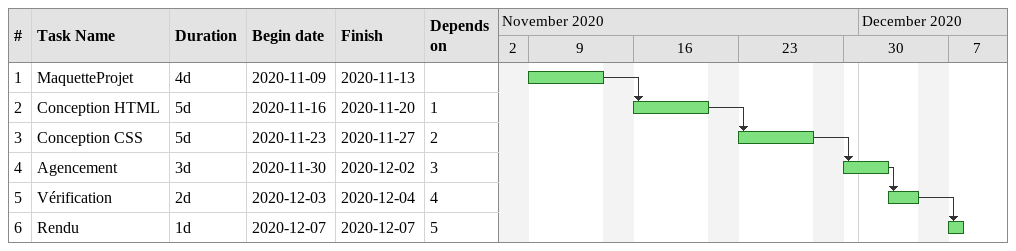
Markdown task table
| ID | Task | Duration | Start | Finish | Predecessors |
|---|---|---|---|---|---|
| 1 | MaquetteProjet | 4d | 2020-11-09 | 2020-11-13 |  |
| 2 | Conception HTML | 5d | 2020-11-16 | 2020-11-20 | 1 |
| 3 | Conception CSS | 5d | 2020-11-23 | 2020-11-27 | 2 |
| 4 | Agencement | 3d | 2020-11-30 | 2020-12-02 | 3 |
| 5 | Vérification | 2d | 2020-12-03 | 2020-12-04 | 4 |
| 6 | Rendu | 1d | 2020-12-07 | 2020-12-07 | 5 |
